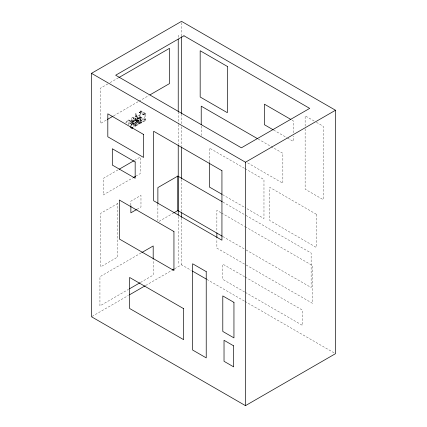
<?xml version="1.0" encoding="UTF-8"?>
<svg xmlns="http://www.w3.org/2000/svg" width="427" height="427" viewBox="0 0 427 427"><rect width="100%" height="100%" fill="white"/><g stroke="black" fill="none" stroke-linecap="round" stroke-linejoin="round"><path stroke-width="0.32" stroke-dasharray="2.13 1.6" d="M131.612 120.537L136.56 123.387C138.86 121.626 138.513 125.629 136.56 124.753L131.612 121.898L131.612 120.537L132.802 120.168L139.592 123.947L141.252 122.987L135.893 119.8L135.797 116.24L136.373 115.941L144.63 120.686L142.469 121.69L137.377 118.759L137.115 117.713L136.837 117.873L136.886 119.795L141.833 122.65L145.874 120.318L145.874 120.008L140.43 117.137L140.344 111.591L140.931 111.287L145.874 114.142L145.874 113.726L140.931 110.871L139.095 112.242L144.545 115.114L144.63 120.686M136.56 124.753L136.56 123.387M131.516 126.413C131.345 121.951 135.711 122.811 133.379 126.984M130.374 123.558L131.543 122.885L131.596 122.314C134.398 123.286 135.21 117.697 131.612 120.217L131.868 118.38L132.909 117.708L138.188 120.734L138.172 121.375L138.7 121.071L138.599 120.227L133.651 117.372C130.779 116.982 130.486 120.905 130.956 122.864L135.898 125.719L135.322 126.013L130.374 123.163L130.374 123.558L135.322 126.413L136.485 125.735L136.544 125.17L131.596 122.314M126.648 122.634L127.257 121.028L128.319 120.387L133.475 123.302M125.805 123.088C126.152 121.626 127.502 119.464 129.253 120.099C132.397 120.91 136.795 123.798 133.774 127.155M130.753 125.944C131.094 124.481 132.45 122.319 134.195 122.955M128.826 124.3C129.701 123.173 130.374 121.273 129.253 120.099M128.111 124.556L128.97 122.437L128.532 120.446M107.85 83.927L100.356 88.256L100.356 123.51L106.697 119.854M110.15 82.598L118.22 77.944M113.609 115.861L138.385 101.557M138.962 101.226L148.756 95.573M136.309 119.848L134.644 121.092L134.644 120.702L139.592 123.558L140.104 123.291L135.162 120.435L135.129 116.011L136.373 115.546L136.373 115.941M139.095 111.933L144.043 114.788L145.874 113.726M136.886 119.795L140.931 117.153M135.129 116.011L140.072 118.866L141.321 118.402L141.321 118.797L140.739 119.096L135.797 116.24M136.837 117.873L141.785 120.729L142.063 120.569L142.324 121.615M118.007 169.893L103.211 178.438L103.211 194.963L132.808 177.872M134.516 160.365L140.205 157.077L140.205 173.602L136.224 175.903M137.04 209.278L140.974 207.01L140.974 195.336L130.865 201.176L130.865 205.713M159.015 221.405L173.255 213.18M141.166 252.917L99.939 276.717L99.939 305.876L128.57 289.346M140.595 282.407L153.192 275.132L153.192 259.888M92.077 316.418L128.431 295.431M145.746 285.433L171.718 270.44M174.6 268.775L181.528 264.777L191.333 270.435M134.644 120.702L135.162 120.435M140.344 111.591L145.287 114.441L145.874 114.142M130.374 123.163L130.956 122.864M131.612 120.217L136.56 123.072C140.157 120.553 139.341 126.141 136.544 125.17M141.252 122.704L140.798 122.485L140.739 119.096M139.095 112.242L144.449 115.012M145.874 120.008L145.329 119.843L145.287 114.441M133.107 117.745L133.491 118.492L133.832 118.023L133.651 117.372M135.194 114.884L135.338 114.922A0.571 0.331 -60 0 0 135.802 114.532C136.459 113.128 134.478 113.998 135.194 114.884L141.321 118.402M140.75 116.592L140.029 117.185L140.28 117.777A0.571 0.331 -60 0 0 140.75 117.382L140.75 116.592L135.802 113.737M138.599 120.227C135.722 119.838 135.428 123.761 135.898 125.719M131.612 121.898C132.562 122.49 133.929 120.926 133.032 120.195M137.377 118.759L139.682 117.836L139.506 112.157M314.16 121.017L305.134 115.802L305.134 127.71M316.418 122.319L323.186 126.227L323.186 199.633L305.134 189.214L305.134 128.372M292.073 120.142L293.221 120.809L293.221 133.405M273.638 130.054L286.885 137.702M287.462 138.038L293.221 141.364L293.221 136.058M258.132 139.021L282.85 153.293L282.85 183.236L246.635 162.324M244.425 168.286L209.363 148.041L209.363 162.575M245.002 168.617L263.971 179.57L263.971 218.539L245.002 207.586M140.526 117.238L145.874 120.318M137.115 117.713L142.063 120.569M135.973 119.907L141.252 122.987M133.229 118.519L138.172 121.375M135.129 119.816L140.072 122.672L140.104 123.291M133.726 119.731L138.668 122.586M131.543 122.885L136.485 125.735M222.584 194.643L244.425 207.255M222.83 202.067L245.338 215.064M245.915 215.395L311.134 253.051L311.134 287.526L245.915 249.87M220.908 212.689L216.873 210.362L216.873 231.557M221.485 213.02L244.543 226.331M245.119 226.668L312.559 265.605L312.559 303.362L245.119 264.425M222.83 236.542L245.338 249.539M244.543 264.089L216.873 248.119L216.873 238.842M244.596 276.728L222.787 264.137L222.787 279.375L244.596 291.967M245.173 277.059L302.556 310.194L302.556 325.433L245.173 292.298M206.903 279.423L244.388 301.067M244.965 301.398L334.928 353.337M138.188 120.734C136.96 120.115 136.282 122.111 136.56 123.072M141.785 120.729L141.833 122.65M201.224 126.13L201.224 135.444M181.528 22.684L181.528 36.023M181.528 114.052L181.528 124.054M181.528 126.723L181.528 146.733M181.528 179.409L181.528 211.424M181.528 218.09L181.528 264.777M178.23 35.163L178.23 37.832M178.23 111.789L178.23 123.782M178.23 124.449L178.23 144.438M178.23 216.398L178.23 263.71M157.878 204.159L157.878 220.732M144.043 114.788L144.043 115.098M140.931 110.871L140.931 111.287M140.072 118.866L140.072 122.672M139.592 123.558L139.592 123.947M135.322 126.013L135.322 126.413M117.836 203.433L100.649 213.356L100.649 266.848L117.836 256.931L117.836 203.433M316.306 214.237L269.8 187.384L269.8 220.572L316.306 247.425L316.306 214.237"/><path stroke-width="0.64" d="M91.495 73.327L181.528 21.35L335.505 110.246L335.505 353.673L245.472 405.65L91.495 316.754L91.495 73.327L245.472 162.223L335.505 110.246M118.797 77.607L169.492 48.336L169.492 83.596L149.904 94.906M107.273 119.523L113.032 116.192M119.149 169.236L133.945 160.696M133.373 177.547L135.653 176.234M222.253 201.736L177.813 176.079L157.878 187.586L157.878 203.498M136.48 209.604L130.865 212.843L130.865 205.713M173.826 212.854L177.813 210.554L222.253 236.211M141.737 252.587L153.192 245.973L153.192 259.226M129.717 288.684L140.024 282.733M129.589 294.763L145.169 285.764M172.294 270.104L174.024 269.106M132.669 127.716L131.959 127.806L131.585 127.145M132.738 128.052L131.703 128.303L130.961 127.78A3.395 1.959 -60 0 1 130.683 126.622M290.92 119.475L264.42 104.177L264.42 124.732L273.061 129.723M257.556 138.69L201.224 106.168L201.224 124.796M222.008 194.312L209.363 187.01L209.363 162.575M192.486 271.102L206.326 279.093M245.472 162.223L245.472 405.65M216.873 232.88L216.873 237.519M181.528 36.69L181.528 113.385M181.528 147.395L181.528 178.742M181.528 212.758L181.528 217.423M178.23 39.161L178.23 111.789M178.23 145.105L178.23 215.069M177.813 176.079L177.813 210.554M183.968 35.788L115.664 75.221L241.394 147.811L309.698 108.378L183.968 35.788M227.335 66.436L200.172 50.749L200.172 97.004L227.335 112.685L227.335 66.436M221.939 170.677L153.667 131.265L153.667 200.781L221.939 240.198L221.939 170.677M143.568 134.452L107.812 113.806L107.812 136.789L143.568 157.435L143.568 134.452M135.167 161.95L112.312 148.756L112.312 165.062L135.167 178.256L135.167 161.95M173.944 231.546L119.336 200.017L119.336 238.992L173.944 270.521L173.944 231.546M206.225 271.62L192.625 263.774L192.625 350.028L206.225 357.879L206.225 271.62M233.948 302.375L222.793 295.932L222.793 331.443L233.948 337.885L233.948 302.375M183.626 308.652L129.6 277.459L129.6 308.475L183.626 339.662L183.626 308.652M233.67 345.854L224.026 340.287L224.026 361.306L233.67 366.873L233.67 345.854"/></g></svg>
